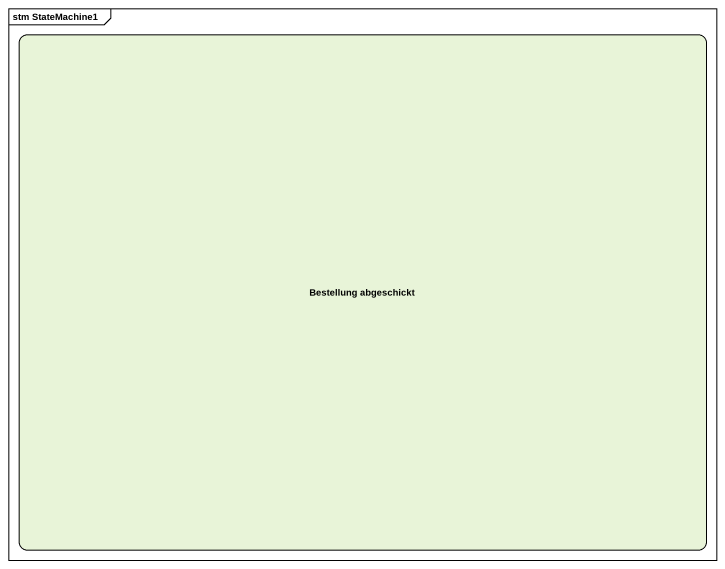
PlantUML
@startuml
mainframe stm StateMachine1
hide empty description
state "Bestellung abgeschickt" as Bestellung_abgeschickt
@enduml
